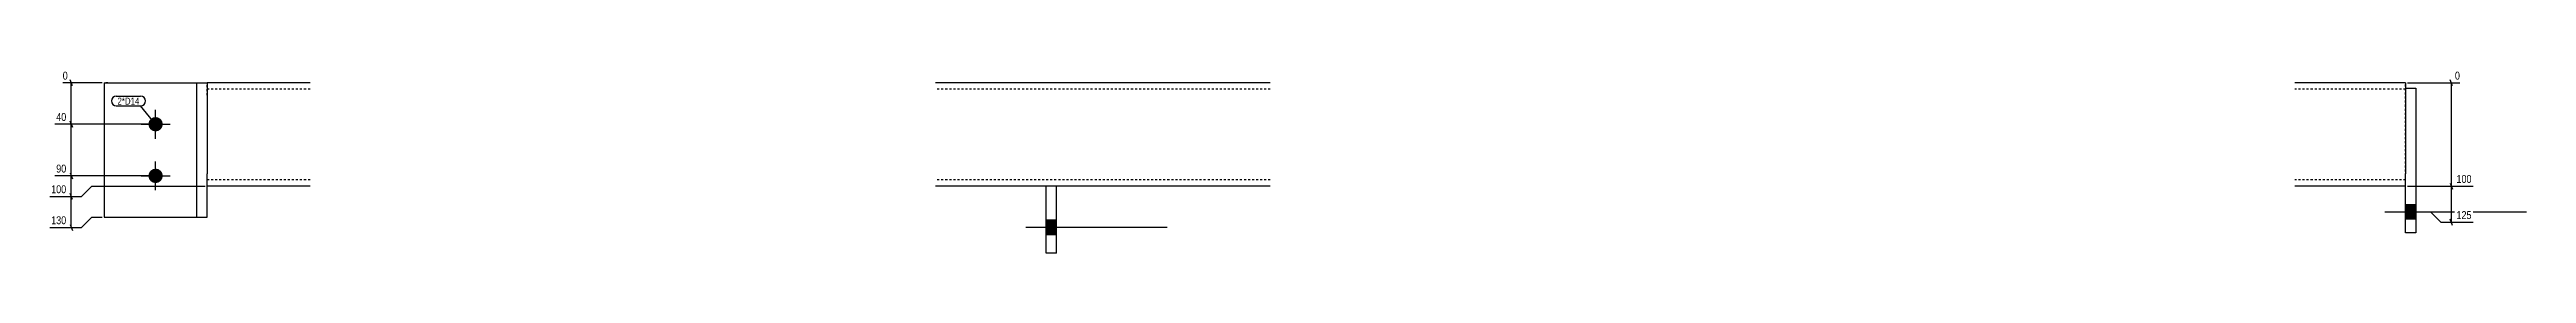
# Model space of a CAD drawing. Header units: millimetres. Extents: x 5 to 29218, y 3 to 490.
# Drawn here: x 8190 to 10595, y 5 to 183 of the extents above; entities that cross this region are included whole.
import ezdxf

# ---------------------------------------------------------------- set-up
doc = ezdxf.new("R2010")
doc.units = ezdxf.units.MM
doc.linetypes.add('DXK_LINE_DOT2', pattern=[3.9198, 1.9599, -1.9599])
for name, color, linetype in [('MÅLSÆTNING', 7, 'Continuous'), ('STÅL', 7, 'Continuous'), ('TEKST', 7, 'Continuous')]:
    doc.layers.add(name, color=color, linetype=linetype)
doc.styles.add('Arial Narrow', font='ARIALN.TTF', dxfattribs={"height": 0.2})

msp = doc.modelspace()

# ---------------------------------------------------------------- hatches: boundary and pattern name
at = {"layer": 'STÅL', "linetype": 'Continuous'}
for points in [[(8292.8, 136.8, -1), (8292.8, 122.8, -1)], [(8292.8, 86.8, -1), (8292.8, 72.8, -1)], [(10487.8, 37.8), (10487.8, 51.8), (10477.8, 51.8), (10477.8, 37.8)], [(10487.8, 37.8), (10487.8, 51.8), (10477.8, 51.8), (10477.8, 37.8)], [(9157.8, 36.8), (9157.8, 22.8), (9167.8, 22.8), (9167.8, 36.8)], [(9157.8, 36.8), (9157.8, 22.8), (9167.8, 22.8), (9167.8, 36.8)]]:
    msp.add_hatch(color=96, dxfattribs=at).paths.add_polyline_path(points)

# ---------------------------------------------------------------- linework, layer by layer
at = {"layer": 'MÅLSÆTNING', "color": 7, "linetype": 'Continuous'}
for p, q in [((8240.8, 169.8), (8202.6, 169.8)), ((8212.1, 166.8), (8209.7, 172.8)), ((10479.8, 169.8), (10530.7, 169.8)), ((10523.6, 166.8), (10521.2, 172.8)), ((10522.4, 69.8), (10522.4, 169.8)), ((8290.8, 129.8), (8194.8, 129.8)), ((8212.1, 126.8), (8209.7, 132.8)), ((8210.9, 79.8), (8210.9, 129.8)), ((8290.8, 79.8), (8194.8, 79.8)), ((8290.8, 79.8), (8194.8, 79.8)), ((8209.7, 82.8), (8212.1, 76.8)), ((8209.7, 82.8), (8212.1, 76.8)), ((8210.9, 59.8), (8210.9, 79.8)), ((10521.2, 72.8), (10523.6, 66.8)), ((10521.2, 72.8), (10523.6, 66.8)), ((8190, 59.8), (8220.9, 59.8)), ((8190, 59.8), (8220.9, 59.8)), ((8212.1, 56.8), (8209.7, 62.8)), ((8212.1, 56.8), (8209.7, 62.8)), ((8210.9, 29.8), (8210.9, 59.8)), ((8220.9, 59.8), (8230.9, 69.8)), ((8220.9, 59.8), (8230.9, 69.8)), ((8230.9, 69.8), (8340.8, 69.8)), ((8230.9, 69.8), (8340.8, 69.8)), ((10479.8, 69.8), (10543.4, 69.8)), ((10479.8, 69.8), (10543.4, 69.8)), ((10522.4, 34.8), (10522.4, 69.8)), ((8190, 29.8), (8220.9, 29.8)), ((8209.7, 32.8), (8212.1, 26.8)), ((8220.9, 29.8), (8230.9, 39.8)), ((8230.9, 39.8), (8240.8, 39.8)), ((10502.4, 44.8), (10479.8, 44.8)), ((10512.4, 34.8), (10502.4, 44.8)), ((10543.4, 34.8), (10512.4, 34.8)), ((10523.6, 31.8), (10521.2, 37.8))]:
    msp.add_line(p, q, dxfattribs=at)
at = {"layer": 'STÅL', "color": 2, "linetype": 'Continuous'}
for p, q in [((8242.8, 169.8), (8342.8, 169.8)), ((8242.8, 169.8), (8242.8, 39.8)), ((8332.8, 39.8), (8332.8, 169.8)), ((8342.8, 169.8), (8342.8, 157.8)), ((8442.8, 169.8), (8342.8, 169.8)), ((9375.3, 169.8), (9050.3, 169.8)), ((10477.8, 169.8), (10370.3, 169.8)), ((10477.8, 169.8), (10477.8, 168.9)), ((10477.8, 168.9), (10477.8, 157.8)), ((8342.8, 157.8), (8342.8, 81.8)), ((8342.8, 157.8), (8342.8, 157.8)), ((8342.8, 157.8), (8342.8, 81.8)), ((10477.8, 164.8), (10487.8, 164.8)), ((10477.8, 157.8), (10477.8, 81.8)), ((10487.8, 164.8), (10487.8, 24.8)), ((8342.8, 39.8), (8342.8, 81.8)), ((8342.8, 81.8), (8342.8, 81.8)), ((10477.8, 72.3), (10477.8, 81.8)), ((10477.8, 24.8), (10477.8, 72.3)), ((8442.8, 69.8), (8342.8, 69.8)), ((9157.8, 69.8), (9050.3, 69.8)), ((9167.8, 69.8), (9157.8, 69.8)), ((9157.8, 4.8), (9157.8, 69.8)), ((9167.8, 4.8), (9167.8, 69.8)), ((9375.3, 69.8), (9167.8, 69.8)), ((10477.8, 69.8), (10370.3, 69.8)), ((8242.8, 39.8), (8342.8, 39.8)), ((10487.8, 24.8), (10477.8, 24.8)), ((9167.8, 4.8), (9157.8, 4.8))]:
    msp.add_line(p, q, dxfattribs=at)
at = {"layer": 'STÅL', "color": 7, "linetype": 'DXK_LINE_DOT2'}
for p, q in [((8246.5, 169.8), (8242.8, 169.8)), ((8342.8, 157.8), (8342.8, 169.8)), ((10477.8, 166.3), (10477.8, 169.8)), ((8442.8, 163.8), (8342.8, 163.8)), ((8342.8, 157.8), (8342.8, 157.8)), ((9375.3, 163.8), (9050.3, 163.8)), ((10477.8, 163.8), (10370.3, 163.8)), ((10477.8, 72.3), (10477.8, 164.8)), ((8342.8, 81.8), (8342.8, 81.8)), ((8342.8, 69.8), (8342.8, 81.8)), ((8442.8, 75.8), (8342.8, 75.8)), ((9375.3, 75.8), (9050.3, 75.8)), ((10477.8, 75.8), (10370.3, 75.8)), ((10477.8, 70.7), (10477.8, 72.3)), ((9167.8, 69.8), (9157.8, 69.8)), ((10477.8, 69.8), (10477.8, 70.7))]:
    msp.add_line(p, q, dxfattribs=at)
at = {"layer": 'STÅL', "color": 96, "linetype": 'Continuous'}
for p, q in [((8278.8, 129.8), (8306.8, 129.8)), ((8292.8, 115.8), (8292.8, 143.8)), ((8278.8, 79.8), (8306.8, 79.8)), ((8292.8, 65.8), (8292.8, 93.8)), ((10487.8, 51.8), (10477.8, 51.8)), ((10487.8, 51.8), (10477.8, 51.8)), ((9275.3, 29.8), (9137.8, 29.8)), ((9275.3, 29.8), (9137.8, 29.8)), ((9167.8, 36.8), (9157.8, 36.8)), ((9167.8, 36.8), (9157.8, 36.8)), ((10595.3, 44.8), (10457.8, 44.8)), ((10595.3, 44.8), (10457.8, 44.8)), ((10487.8, 37.8), (10477.8, 37.8)), ((10487.8, 37.8), (10477.8, 37.8)), ((9167.8, 22.8), (9157.8, 22.8)), ((9167.8, 22.8), (9157.8, 22.8))]:
    msp.add_line(p, q, dxfattribs=at)

# ---------------------------------------------------------------- next in the draw order: wipeouts: each hides what was drawn before it
at = {"color": 0, "linetype": 'Continuous'}
for points in [[(10532.3, 171.4), (10532.3, 182.6), (10524.2, 182.6), (10524.2, 171.4)], [(8207.6, 131.4), (8207.6, 142.6), (8194.7, 142.6), (8194.7, 131.4)], [(8207.6, 81.4), (8207.6, 92.6), (8194.7, 92.6), (8194.7, 81.4)], [(10543.5, 71.4), (10543.5, 82.6), (10525.7, 82.6), (10525.7, 71.4)], [(8207.6, 31.4), (8207.6, 42.6), (8189.8, 42.6), (8189.8, 31.4)], [(10543.5, 36.4), (10543.5, 47.6), (10525.7, 47.6), (10525.7, 36.4)]]:
    msp.add_wipeout(points, dxfattribs=at).dxf.layer = 'MÅLSÆTNING'
at = {"color": 0}
msp.add_wipeout([(8277.1, 148.8), (8277.1, 155.8), (8255.8, 155.8), (8255.8, 148.8)], dxfattribs=at).dxf.layer = 'TEKST'

# ---------------------------------------------------------------- next in the draw order: linework, layer by layer
at = {"layer": 'MÅLSÆTNING', "color": 7, "linetype": 'Continuous'}
for p, q in [((8210.9, 129.8), (8210.9, 169.8)), ((8290.8, 129.8), (8194.8, 129.8)), ((8209.7, 132.8), (8212.1, 126.8))]:
    msp.add_line(p, q, dxfattribs=at)

# ---------------------------------------------------------------- next in the draw order: texts
at = {"layer": 'MÅLSÆTNING', "color": 3, "linetype": 'Continuous', "style": 'Arial Narrow'}
for s, p in [('0', (10525.8, 173)), ('40', (8196.3, 133)), ('90', (8196.3, 83)), ('100', (10527.3, 73)), ('130', (8191.4, 33)), ('125', (10527.3, 38))]:
    msp.add_text(s, height=7.64, dxfattribs=at).set_placement(p)

# ---------------------------------------------------------------- next in the draw order: wipeouts: each hides what was drawn before it
at = {"color": 0}
msp.add_wipeout([(8277.1, 148.8), (8277.1, 155.8), (8255.8, 155.8), (8255.8, 148.8)], dxfattribs=at).dxf.layer = 'TEKST'

# ---------------------------------------------------------------- next in the draw order: linework, layer by layer
at = {"layer": 'TEKST', "color": 7, "linetype": 'Continuous'}
for p, q in [((8254.6, 157), (8278.3, 157)), ((8254.6, 147.6), (8278.3, 147.6)), ((8292.8, 129.8), (8278.3, 147.6))]:
    msp.add_line(p, q, dxfattribs=at)
for centre, start, end in [((8254.6, 152.3), 90, 270), ((8278.3, 152.3), 270, 90)]:
    msp.add_arc(centre, 4.7, start, end, dxfattribs=at)

# ---------------------------------------------------------------- next in the draw order: texts
at = {"layer": 'TEKST', "color": 3, "style": 'Arial Narrow'}
msp.add_text('2*D14', height=6.68, dxfattribs=at).set_placement((8255.8, 148.8))

# ---------------------------------------------------------------- next in the draw order: wipeouts: each hides what was drawn before it
at = {"color": 0, "linetype": 'Continuous'}
for points in [[(8209.1, 171.4), (8209.1, 182.6), (8201, 182.6), (8201, 171.4)], [(8207.6, 61.4), (8207.6, 72.6), (8189.8, 72.6), (8189.8, 61.4)]]:
    msp.add_wipeout(points, dxfattribs=at).dxf.layer = 'MÅLSÆTNING'

# ---------------------------------------------------------------- next in the draw order: texts
at = {"layer": 'MÅLSÆTNING', "color": 3, "linetype": 'Continuous', "style": 'Arial Narrow'}
for s, p in [('0', (8202.6, 173)), ('100', (8191.4, 63))]:
    msp.add_text(s, height=7.64, dxfattribs=at).set_placement(p)

doc.saveas('drawing.dxf')
